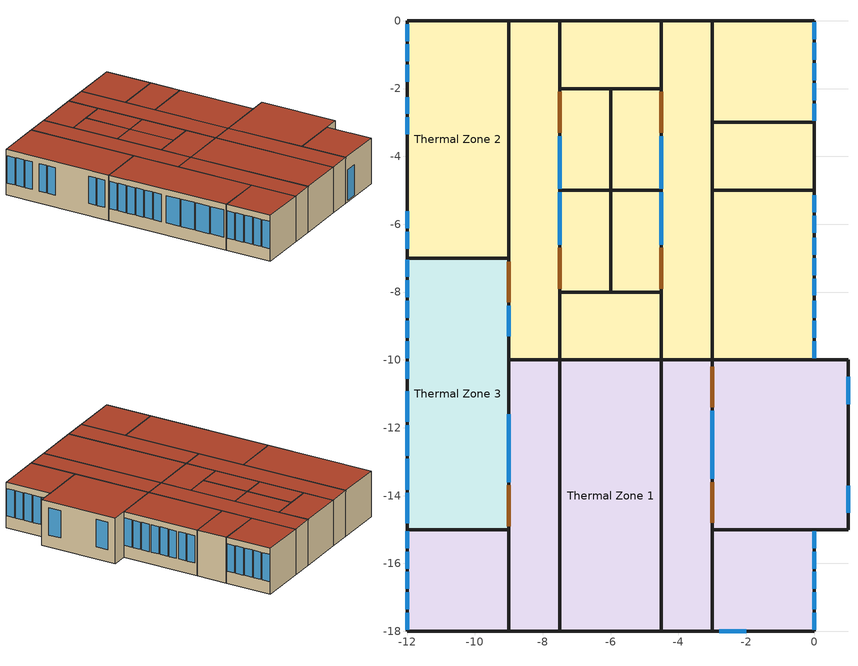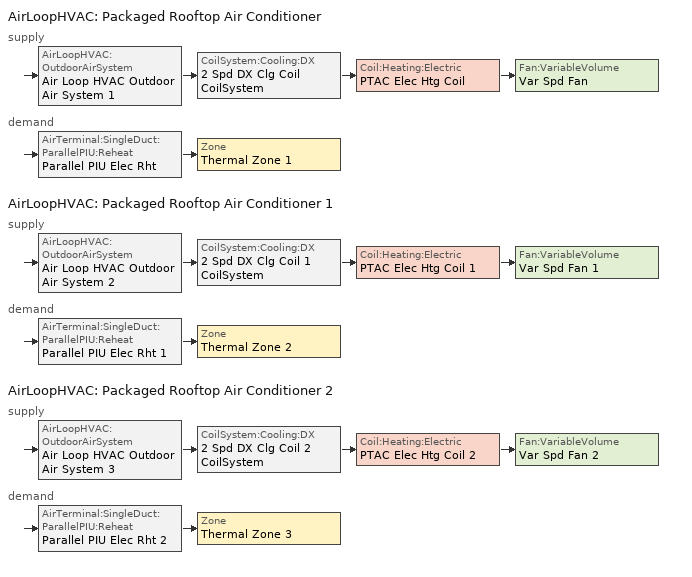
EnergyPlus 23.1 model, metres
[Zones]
Thermal Zone 1
 floor ground (ExtSlabCarpet 4in ClimateZone 1-8): -9,-15 -9,-18 -12,-18 -12,-15 z0; -4.5,-10 -4.5,-18 -7.5,-18 -7.5,-10 z0; 0,-15 0,-18 -3,-18 -3,-15 z0; 1,-10 1,-15 -3,-15 -3,-10 z0; -7.5,-10 -7.5,-18 -9,-18 -9,-10 z0; -3,-10 -3,-18 -4.5,-18 -4.5,-10 z0
 wall outside (ASHRAE 189.1-2009 ExtWall Mass ClimateZone 5): -12,-18 -9,-18 -9,-15 -12,-15 -12,-18 / -4.5,-10 -7.5,-10 -7.5,-18 -4.5,-18 -4.5,-10 -4.5,-18 -3,-18 0,-18 0,-15 -3,-15 -3,-18 -3,-15 0,-15 1,-15 1,-10 0,-10 -3,-10 -3,-15 -3,-10 -4.5,-10 / -9,-10 -9,-15 -9,-18 -7.5,-18 -7.5,-10 -9,-10 z0:3
 window (ASHRAE 189.1-2009 ExtWindow ClimateZone 4-5): -12,-15.05 -12,-15.55 / -12,-15.65 -12,-16.15 / -12,-16.25 -12,-16.75 / -12,-16.85 -12,-17.35 / -12,-17.45 -12,-17.95 / 0,-17.95 0,-17.45 / 0,-17.35 0,-16.85 / 0,-16.75 0,-16.25 / 0,-16.15 0,-15.65 / 0,-15.55 0,-15.05 / 1,-14.51 1,-13.71 / 1,-11.3 1,-10.5 z0.8:2.6; -2.8,-18 -2,-18 z0.1:2.1; -3,-11.5 -3,-13.5 z0.02:2.1
 door (Exterior Door): -3,-10.2 -3,-11.4 / -3,-13.6 -3,-14.8 z0:2.1
 roof outside (ASHRAE 189.1-2009 ExtRoof IEAD ClimateZone 2-5): -9,-18 -9,-15 -12,-15 -12,-18 z3; -4.5,-18 -4.5,-10 -7.5,-10 -7.5,-18 z3; 0,-18 0,-15 -3,-15 -3,-18 z3; 1,-15 1,-10 -3,-10 -3,-15 z3; -7.5,-18 -7.5,-10 -9,-10 -9,-18 z3; -3,-18 -3,-10 -4.5,-10 -4.5,-18 z3
Thermal Zone 2
 floor ground (ExtSlabCarpet 4in ClimateZone 1-8): -4.5,-8 -4.5,-10 -7.5,-10 -7.5,-8 z0; 0,-5 0,-10 -3,-10 -3,-5 z0; -9,0 -9,-7 -12,-7 -12,0 z0; 0,-3 0,-5 -3,-5 -3,-3 z0; 0,0 0,-3 -3,-3 -3,0 z0; -4.5,0 -4.5,-2 -7.5,-2 -7.5,0 z0; -6,-5 -6,-8 -7.5,-8 -7.5,-5 z0; -4.5,-5 -4.5,-8 -6,-8 -6,-5 z0; -6,-2 -6,-5 -7.5,-5 -7.5,-2 z0; -4.5,-2 -4.5,-5 -6,-5 -6,-2 z0; -7.5,0 -7.5,-10 -9,-10 -9,0 z0; -3,0 -3,-10 -4.5,-10 -4.5,0 z0
 wall outside (ASHRAE 189.1-2009 ExtWall Mass ClimateZone 5): -7.5,-10 -4.5,-10 -4.5,-8 -7.5,-8 -7.5,-10 -7.5,-8 -6,-8 -6,-5 -7.5,-5 -7.5,-8 -7.5,-2 -4.5,-2 -4.5,0 -7.5,0 -7.5,-2 -7.5,-5 -6,-5 -6,-8 -4.5,-8 -4.5,-5 -6,-5 -6,-2 -7.5,-2 -7.5,0 -9,0 -12,0 -12,-7 -9,-7 -9,0 -9,-7 -9,-10 -7.5,-10 / 0,-10 0,-5 -3,-5 -3,-10 0,-10 / 0,-5 0,-3 -3,-3 -3,-5 0,-5 / 0,0 -3,0 -3,-3 0,-3 0,0 / -4.5,-5 -4.5,-2 -6,-2 -6,-5 -4.5,-5 / -3,0 -4.5,0 -4.5,-2 -4.5,-8 -4.5,-10 -3,-10 -3,-5 -3,-3 -3,0 z0:3
 window (ASHRAE 189.1-2009 ExtWindow ClimateZone 4-5): 0,-7.5 0,-7 / 0,-6.9 0,-6.4 / 0,-6.25 0,-5.75 / 0,-5.65 0,-5.15 / 0,-9.95 0,-9.45 / 0,-9.35 0,-8.85 / 0,-8.75 0,-8.25 / 0,-8.1 0,-7.6 / -12,-0.1 -12,-0.6 / -12,-0.7 -12,-1.2 / -12,-1.3 -12,-1.8 / -12,-2.25 -12,-2.75 / -12,-2.85 -12,-3.35 / -12,-5.62 -12,-6.12 / -12,-6.22 -12,-6.72 / 0,-2.95 0,-2.45 / 0,-2.35 0,-1.85 / 0,-1.75 0,-1.25 / 0,-1.15 0,-0.65 / 0,-0.55 0,-0.05 z0.8:2.6; -7.5,-5.05 -7.5,-6.6 / -4.5,-6.6 -4.5,-5.05 / -7.5,-3.4 -7.5,-4.95 / -4.5,-4.95 -4.5,-3.4 z0.05:2.1
 door (Exterior Door): -7.5,-6.7 -7.5,-7.9 / -4.5,-7.9 -4.5,-6.7 / -7.5,-2.1 -7.5,-3.3 / -4.5,-3.3 -4.5,-2.1 z0:2.1
 roof outside (ASHRAE 189.1-2009 ExtRoof IEAD ClimateZone 2-5): -4.5,-10 -4.5,-8 -7.5,-8 -7.5,-10 z3; 0,-10 0,-5 -3,-5 -3,-10 z3; -9,-7 -9,0 -12,0 -12,-7 z3; 0,-5 0,-3 -3,-3 -3,-5 z3; 0,-3 0,0 -3,0 -3,-3 z3; -4.5,-2 -4.5,0 -7.5,0 -7.5,-2 z3; -6,-8 -6,-5 -7.5,-5 -7.5,-8 z3; -4.5,-8 -4.5,-5 -6,-5 -6,-8 z3; -6,-5 -6,-2 -7.5,-2 -7.5,-5 z3; -4.5,-5 -4.5,-2 -6,-2 -6,-5 z3; -7.5,-10 -7.5,0 -9,0 -9,-10 z3; -3,-10 -3,0 -4.5,0 -4.5,-10 z3
Thermal Zone 3
 floor ground (ExtSlabCarpet 4in ClimateZone 1-8): -9,-7 -9,-15 -12,-15 -12,-7 z0
 wall outside (ASHRAE 189.1-2009 ExtWall Mass ClimateZone 5): -12,-15 -9,-15 -9,-7 -12,-7 -12,-15 z0:3
 window (ASHRAE 189.1-2009 ExtWindow ClimateZone 4-5): -12,-7.05 -12,-7.55 / -12,-7.65 -12,-8.15 / -12,-8.25 -12,-8.75 / -12,-8.85 -12,-9.35 / -12,-9.45 -12,-9.95 / -12,-10.05 -12,-10.55 / -12,-10.92 -12,-11.82 / -12,-11.92 -12,-12.82 / -12,-12.92 -12,-13.82 / -12,-13.92 -12,-14.82 z0.8:2.6; -9,-13.6 -9,-11.6 z0.05:2.1; -9,-9.3 -9,-8.4 z0.02:2.1
 door (Exterior Door): -9,-14.9 -9,-13.7 / -9,-8.3 -9,-7.1 z0:2.1
 roof outside (ASHRAE 189.1-2009 ExtRoof IEAD ClimateZone 2-5): -9,-15 -9,-7 -12,-7 -12,-15 z3
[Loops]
AirLoopHVAC 'Packaged Rooftop Air Conditioner'
 supply: AirLoopHVAC:OutdoorAirSystem 'Air Loop HVAC Outdoor Air System 1' > CoilSystem:Cooling:DX '2 Spd DX Clg Coil CoilSystem' > Coil:Heating:Electric 'PTAC Elec Htg Coil' > Fan:VariableVolume 'Var Spd Fan'
 demand: AirTerminal:SingleDuct:ParallelPIU:Reheat 'Parallel PIU Elec Rht' > Zone 'Thermal Zone 1'
AirLoopHVAC 'Packaged Rooftop Air Conditioner 1'
 supply: AirLoopHVAC:OutdoorAirSystem 'Air Loop HVAC Outdoor Air System 2' > CoilSystem:Cooling:DX '2 Spd DX Clg Coil 1 CoilSystem' > Coil:Heating:Electric 'PTAC Elec Htg Coil 1' > Fan:VariableVolume 'Var Spd Fan 1'
 demand: AirTerminal:SingleDuct:ParallelPIU:Reheat 'Parallel PIU Elec Rht 1' > Zone 'Thermal Zone 2'
AirLoopHVAC 'Packaged Rooftop Air Conditioner 2'
 supply: AirLoopHVAC:OutdoorAirSystem 'Air Loop HVAC Outdoor Air System 3' > CoilSystem:Cooling:DX '2 Spd DX Clg Coil 2 CoilSystem' > Coil:Heating:Electric 'PTAC Elec Htg Coil 2' > Fan:VariableVolume 'Var Spd Fan 2'
 demand: AirTerminal:SingleDuct:ParallelPIU:Reheat 'Parallel PIU Elec Rht 2' > Zone 'Thermal Zone 3'
[Building]
Building 1
[Site:Location]
Beijing: Latitude {deg}=39.8; Longitude {deg}=116.47; Time Zone {hr}=8; Elevation {m}=31.3
[Material] Thermal Absorptance=0.9
Name | Roughness | Thickness {m} | Conductivity {W/m-K} | Density {kg/m3} | Specific Heat {J/kg-K} | Solar Absorptance | Visible Absorptance
1/2IN Gypsum | Smooth | 0.0127 | 0.16 | 784.9 | 830 | 0.4 | 0.4
1IN Stucco | Smooth | 0.0253 | 0.6918 | 1858 | 837 | 0.92 | 0.92
8IN Concrete HW | MediumRough | 0.2033 | 1.7296 | 2243 | 837 | 0.65 | 0.65
F08 Metal surface | Smooth | 0.0008 | 45.28 | 7824 | 500 | 0.7 | 0.7
I01 25mm insulation board | MediumRough | 0.0254 | 0.03 | 43 | 1210 | 0.6 | 0.6
MAT-CC05 4 HW CONCRETE | Rough | 0.1016 | 1.311 | 2240 | 836.8 | 0.85 | 0.85
Metal Decking | MediumSmooth | 0.0015 | 45.006 | 7680 | 418.4 | 0.6 | 0.6
Roof Insulation [21] | MediumRough | 0.2105 | 0.049 | 265 | 836.8 | 0.7 | 0.7
Roof Membrane | VeryRough | 0.0095 | 0.16 | 1121.29 | 1460 | 0.7 | 0.7
Wall Insulation [40] | MediumRough | 0.0794 | 0.0432 | 91 | 837 | 0.5 | 0.5
[Material:NoMass]
CP02 CARPET PAD: Roughness=Smooth; Thermal Resistance {m2-K/W}=0.1; Thermal Absorptance=0.9; Solar Absorptance=0.8; Visible Absorptance=0.8
[WindowMaterial:Glazing]
Theoretical Glass [207]: Optical Data Type=SpectralAverage; Thickness {m}=0.003; Solar Transmittance at Normal Incidence=0.3311; Front Side Solar Reflectance at Normal Incidence=0.6189; Back Side Solar Reflectance at Normal Incidence=0; Visible Transmittance at Normal Incidence=0.44; Front Side Visible Reflectance at Normal Incidence=0.51; Back Side Visible Reflectance at Normal Incidence=0; Infrared Transmittance at Normal Incidence=0; Front Side Infrared Hemispherical Emissivity=0.9; Back Side Infrared Hemispherical Emissivity=0.9; Conductivity {W/m-K}=0.0133; Dirt Correction Factor for Solar and Visible Transmittance=1; Solar Diffusing=No
[Construction]
ASHRAE 189.1-2009 ExtRoof IEAD ClimateZone 2-5: Roof Membrane, Roof Insulation [21], Metal Decking
ASHRAE 189.1-2009 ExtWall Mass ClimateZone 5: 1IN Stucco, 8IN Concrete HW, Wall Insulation [40], 1/2IN Gypsum
ASHRAE 189.1-2009 ExtWindow ClimateZone 4-5: Theoretical Glass [207]
Exterior Door: F08 Metal surface, I01 25mm insulation board
ExtSlabCarpet 4in ClimateZone 1-8: MAT-CC05 4 HW CONCRETE, CP02 CARPET PAD
[Zone] Multiplier=1; Part of Total Floor Area=Yes
Thermal Zone 1; Thermal Zone 2; Thermal Zone 3
[Space] Space Type=189.1-2009 - Office - OpenOffice - CZ4-8
Name | Zone
Space 101; Space 103; Space 105; Space 107; Space 119; Space 121 | Thermal Zone 1
Space 108; Space 109; Space 111; Space 112; Space 113; Space 114; Space 115; Space 116; Space 117; Space 118; Space 120; Space 122 | Thermal Zone 2
Space 106 | Thermal Zone 3
[SpaceList]
189.1-2009 - Office - OpenOffice - CZ4-8: Space 101, Space 105, Space 103, Space 106, Space 107, Space 118, Space 108, Space 109, Space 111, Space 115, Space 113, Space 112, Space 114, Space 116, Space 117, Space 119, Space 120, Space 121, Space 122
[Lights]
189.1-2009 - Office - OpenOffice - CZ4-8 Lights: Zone or ZoneList or Space or SpaceList=189.1-2009 - Office - OpenOffice - CZ4-8; Schedule=Office Bldg Light; Design Level Calculation Method=Watts/Area; Watts per Zone Floor Area {W/m2}=10.6563
[People]
189.1-2009 - Office - OpenOffice - CZ4-8 People: Zone or ZoneList or Space or SpaceList=189.1-2009 - Office - OpenOffice - CZ4-8; Number of People Schedule=Office Work Occ; Number of People Calculation Method=People/Area; People per Floor Area {person/m2}=0.0565105; Fraction Radiant=0.3; Activity Level Schedule=Office Activity
[ElectricEquipment]
189.1-2009 - Office - OpenOffice - CZ4-8 Electric Equipment: Zone or ZoneList or Space or SpaceList=189.1-2009 - Office - OpenOffice - CZ4-8; Schedule=Office Bldg Equip; Design Level Calculation Method=Watts/Area; Watts per Zone Floor Area {W/m2}=7.64238
[ZoneInfiltration:DesignFlowRate]
189.1-2009 - Office - OpenOffice - CZ4-8 Infiltration: Zone or ZoneList or Space or SpaceList=189.1-2009 - Office - OpenOffice - CZ4-8; Schedule=Office Infil Quarter On; Design Flow Rate Calculation Method=Flow/ExteriorArea; Flow Rate per Exterior Surface Area {m3/s-m2}=0.000226568
[ZoneControl:Thermostat] Temperature Difference Between Cutout And Setpoint {deltaC}=0
Name | Zone or ZoneList | Control Type Schedule | Control 1
Thermal Zone 1 Thermostat | Thermal Zone 1 | Thermal Zone 1 Thermostat Schedule | Thermostat Setpoint Dual Setpoint 1
Thermal Zone 2 Thermostat | Thermal Zone 2 | Thermal Zone 2 Thermostat Schedule | Thermostat Setpoint Dual Setpoint 2
Thermal Zone 3 Thermostat | Thermal Zone 3 | Thermal Zone 3 Thermostat Schedule | Thermostat Setpoint Dual Setpoint 3
[ThermostatSetpoint:DualSetpoint] Heating Setpoint Temperature Schedule=HAVC-HOT; Cooling Setpoint Temperature Schedule=HAVC-COOL
Thermostat Setpoint Dual Setpoint 1; Thermostat Setpoint Dual Setpoint 2; Thermostat Setpoint Dual Setpoint 3
[AirTerminal:SingleDuct:ParallelPIU:Reheat] Availability Schedule=Always On Discrete hvac_library; Maximum Primary Air Flow Rate {m3/s}=Autosize; Maximum Secondary Air Flow Rate {m3/s}=Autosize; Minimum Primary Air Flow Fraction=Autosize; Fan On Flow Fraction=Autosize; Maximum Hot Water or Steam Flow Rate {m3/s}=Autosize; Minimum Hot Water or Steam Flow Rate {m3/s}=0; Convergence Tolerance=0.001
Name | Fan | Reheat Coil
Parallel PIU Elec Rht | Parallel PIU Elec Rht Fan | Parallel PIU Elec Rht Coil
Parallel PIU Elec Rht 1 | Parallel PIU Elec Rht Fan 1 | Parallel PIU Elec Rht Coil 1
Parallel PIU Elec Rht 2 | Parallel PIU Elec Rht Fan 2 | Parallel PIU Elec Rht Coil 2
[Coil:Heating:Electric] Availability Schedule=Always On Discrete hvac_library; Efficiency=1; Nominal Capacity {W}=Autosize
Parallel PIU Elec Rht Coil; Parallel PIU Elec Rht Coil 1; Parallel PIU Elec Rht Coil 2; PTAC Elec Htg Coil; PTAC Elec Htg Coil 1; PTAC Elec Htg Coil 2
[Fan:ConstantVolume] Fan Total Efficiency=0.7; Pressure Rise {Pa}=300; Maximum Flow Rate {m3/s}=AutoSize; Motor Efficiency=0.9; Motor In Airstream Fraction=1
Name | Availability Schedule
Parallel PIU Elec Rht Fan | Medium Office Bldg Equip
Parallel PIU Elec Rht Fan 1 | Always On Discrete 5
Parallel PIU Elec Rht Fan 2 | Always On Discrete 6
[Zone equipment]
Thermal Zone 1: Parallel PIU Elec Rht
Thermal Zone 2: Parallel PIU Elec Rht 1
Thermal Zone 3: Parallel PIU Elec Rht 2
[AirLoopHVAC] Design Supply Air Flow Rate {m3/s}=AutoSize; Design Return Air Flow Fraction of Supply Air Flow=1
Packaged Rooftop Air Conditioner; Packaged Rooftop Air Conditioner 1; Packaged Rooftop Air Conditioner 2
[Sizing:System] Type of Load to Size On=Sensible; Design Outdoor Air Flow Rate {m3/s}=Autosize; Central Heating Maximum System Air Flow Ratio=1; Preheat Design Temperature {C}=7; Preheat Design Humidity Ratio {kgWater/kgDryAir}=0.008; Precool Design Temperature {C}=12.8; Precool Design Humidity Ratio {kgWater/kgDryAir}=0.008; Central Cooling Design Supply Air Temperature {C}=12.8; Central Heating Design Supply Air Temperature {C}=40; Type of Zone Sum to Use=NonCoincident; 100% Outdoor Air in Cooling=No; 100% Outdoor Air in Heating=No; Central Cooling Design Supply Air Humidity Ratio {kgWater/kgDryAir}=0.0085; Central Heating Design Supply Air Humidity Ratio {kgWater/kgDryAir}=0.008; Cooling Supply Air Flow Rate Method=DesignDay; Cooling Supply Air Flow Rate {m3/s}=0; Cooling Supply Air Flow Rate Per Floor Area {m3/s-m2}=0.00996765; Cooling Fraction of Autosized Cooling Supply Air Flow Rate=1; Cooling Supply Air Flow Rate Per Unit Cooling Capacity {m3/s-W}=3.94755e-05; Heating Supply Air Flow Rate Method=DesignDay; Heating Supply Air Flow Rate {m3/s}=0; Heating Supply Air Flow Rate Per Floor Area {m3/s-m2}=0.00996765; Heating Fraction of Autosized Heating Supply Air Flow Rate=1; Heating Fraction of Autosized Cooling Supply Air Flow Rate=1; Heating Supply Air Flow Rate Per Unit Heating Capacity {m3/s-W}=3.15882e-05; System Outdoor Air Method=ZoneSum; Zone Maximum Outdoor Air Fraction=1; Cooling Design Capacity Method=CoolingDesignCapacity; Cooling Design Capacity {W}=Autosize; Cooling Design Capacity Per Floor Area {W/m2}=234.7; Fraction of Autosized Cooling Design Capacity=1; Heating Design Capacity Method=HeatingDesignCapacity; Heating Design Capacity {W}=Autosize; Heating Design Capacity Per Floor Area {W/m2}=157; Fraction of Autosized Heating Design Capacity=1; Central Cooling Capacity Control Method=OnOff; Occupant Diversity=Autosize
Packaged Rooftop Air Conditioner; Packaged Rooftop Air Conditioner 1; Packaged Rooftop Air Conditioner 2
[AvailabilityManager:Scheduled]
Name | Schedule
Packaged Rooftop Air Conditioner Availability Manager | Medium Office Bldg Equip
Air Loop HVAC Outdoor Air System 1 Availability Manager; Air Loop HVAC Outdoor Air System 2 Availability Manager; Air Loop HVAC Outdoor Air System 3 Availability Manager | Always On Discrete
Packaged Rooftop Air Conditioner 1 Availability Manager | Always On Discrete 5
Packaged Rooftop Air Conditioner 2 Availability Manager | Always On Discrete 6
[Controller:OutdoorAir] Minimum Outdoor Air Flow Rate {m3/s}=0; Maximum Outdoor Air Flow Rate {m3/s}=Autosize; Economizer Control Type=NoEconomizer; Economizer Control Action Type=ModulateFlow; Economizer Maximum Limit Dry-Bulb Temperature {C}=28; Economizer Maximum Limit Enthalpy {J/kg}=64000; Economizer Minimum Limit Dry-Bulb Temperature {C}=-100; Lockout Type=NoLockout; Minimum Limit Type=FixedMinimum; High Humidity Control=No; Control High Indoor Humidity Based on Outdoor Humidity Ratio=Yes; Heat Recovery Bypass Control Type=BypassWhenWithinEconomizerLimits
Name | Mechanical Ventilation Controller
Controller Outdoor Air 1 | Controller Mechanical Ventilation 1
Controller Outdoor Air 2 | Controller Mechanical Ventilation 2
Controller Outdoor Air 3 | Controller Mechanical Ventilation 3
[Controller:MechanicalVentilation] Availability Schedule=Always On Discrete; Demand Controlled Ventilation=No; System Outdoor Air Method=ZoneSum
Controller Mechanical Ventilation 1; Controller Mechanical Ventilation 2; Controller Mechanical Ventilation 3
[SetpointManager:MixedAir] Control Variable=Temperature
Node 11 OS Default SPM; Node 12 OS Default SPM; Node 13 OS Default SPM; Node 24 OS Default SPM; Node 25 OS Default SPM; Node 26 OS Default SPM; Node 35 OS Default SPM; Node 36 OS Default SPM; Node 37 OS Default SPM
[CoilSystem:Cooling:DX] Availability Schedule=Always On Discrete hvac_library
Name | Cooling Coil
2 Spd DX Clg Coil CoilSystem | 2 Spd DX Clg Coil
2 Spd DX Clg Coil 1 CoilSystem | 2 Spd DX Clg Coil 1
2 Spd DX Clg Coil 2 CoilSystem | 2 Spd DX Clg Coil 2
[Coil:Cooling:DX:TwoSpeed] Availability Schedule=Always On Discrete hvac_library; High Speed Gross Rated Total Cooling Capacity {W}=Autosize; High Speed Rated Sensible Heat Ratio=Autosize; High Speed Gross Rated Cooling COP {W/W}=3; High Speed Rated Air Flow Rate {m3/s}=Autosize; Unit Internal Static Air Pressure {Pa}=773.3; Total Cooling Capacity Function of Temperature Curve=OS:Curve:Biquadratic 25; Total Cooling Capacity Function of Flow Fraction Curve=OS:Curve:Quadratic 20; Energy Input Ratio Function of Temperature Curve=OS:Curve:Biquadratic 22; Energy Input Ratio Function of Flow Fraction Curve=OS:Curve:Quadratic 21; Part Load Fraction Correlation Curve=OS:Curve:Quadratic 22; Low Speed Gross Rated Total Cooling Capacity {W}=Autosize; Low Speed Gross Rated Sensible Heat Ratio=0.69; Low Speed Gross Rated Cooling COP {W/W}=3; Low Speed Rated Air Flow Rate {m3/s}=Autosize; Low Speed Total Cooling Capacity Function of Temperature Curve=OS:Curve:Biquadratic 23; Low Speed Energy Input Ratio Function of Temperature Curve=OS:Curve:Biquadratic 24; Condenser Type=AirCooled; Minimum Outdoor Dry-Bulb Temperature for Compressor Operation {C}=-25; High Speed Evaporative Condenser Effectiveness=0; High Speed Evaporative Condenser Air Flow Rate {m3/s}=Autosize; High Speed Evaporative Condenser Pump Rated Power Consumption {W}=Autosize; Low Speed Evaporative Condenser Effectiveness=0; Low Speed Evaporative Condenser Air Flow Rate {m3/s}=Autosize; Low Speed Evaporative Condenser Pump Rated Power Consumption {W}=Autosize; Basin Heater Capacity {W/K}=10; Basin Heater Setpoint Temperature {C}=2
2 Spd DX Clg Coil; 2 Spd DX Clg Coil 1; 2 Spd DX Clg Coil 2
[Fan:VariableVolume] Fan Total Efficiency=0.6045; Pressure Rise {Pa}=500; Maximum Flow Rate {m3/s}=AutoSize; Fan Power Minimum Flow Rate Input Method=FixedFlowRate; Fan Power Minimum Flow Fraction=0; Fan Power Minimum Air Flow Rate {m3/s}=0; Motor Efficiency=0.93; Motor In Airstream Fraction=1; Fan Power Coefficient 1=0.0407599; Fan Power Coefficient 2=0.088045; Fan Power Coefficient 3=-0.0729261; Fan Power Coefficient 4=0.94374; Fan Power Coefficient 5=0
Name | Availability Schedule
Var Spd Fan | Medium Office Bldg Equip
Var Spd Fan 1 | Always On Discrete 5
Var Spd Fan 2 | Always On Discrete 6
[SetpointManager:SingleZone:Reheat] Control Variable=Temperature; Minimum Supply Air Temperature {C}=-99; Maximum Supply Air Temperature {C}=99
Name | Control Zone
Setpoint Manager Single Zone Reheat 1 | Thermal Zone 1
Setpoint Manager Single Zone Reheat 2 | Thermal Zone 2
Setpoint Manager Single Zone Reheat 3 | Thermal Zone 3
[Schedule:Day:Interval]
Office Bldg Light Rule 1 Day Schedule: No, 24:00, 0.05
Office Bldg Light Default Schedule: No, 05:00, 0.05, 07:00, 0.1, 08:00, 0.3, 17:00, 0.9, 18:00, 0.7, 20:00, 0.5, 22:00, 0.3, 23:00, 0.1, 24:00, 0.05
Office Bldg Light Rule 2 Day Schedule: No, 06:00, 0.05, 08:00, 0.1, 14:00, 0.5, 17:00, 0.15, 24:00, 0.05
Office Bldg Light Summer Design Day; Office Bldg Equip Summer Design Day; Medium Office Bldg Equip Summer Design Day; Office Infil Quarter On Rule 1 Day Schedule: No, 24:00, 1
Office Bldg Light Winter Design Day; Office Bldg Occ Rule 1 Day Schedule; Office Bldg Occ Winter Design Day; Office Bldg Equip Winter Design Day; Medium Office Bldg Equip Winter Design Day: No, 24:00, 0
Office Bldg Occ Default Schedule: No, 06:00, 0, 07:00, 0.1, 08:00, 0.2, 12:00, 0.85, 13:00, 0.5, 17:00, 0.85, 18:00, 0.7, 20:00, 0.4, 22:00, 0.1, 24:00, 0.05
Office Bldg Occ Rule 2 Day Schedule: No, 06:00, 0, 08:00, 0.1, 14:00, 0.4, 17:00, 0.1, 24:00, 0
Office Bldg Occ Summer Design Day: No, 06:00, 0, 22:00, 1, 24:00, 0.05
Office Activity Default Schedule; Office Activity Summer Design Day; Office Activity Winter Design Day: No, 24:00, 132
Office Bldg Equip Rule 1 Day Schedule; Medium Office Bldg Equip Rule 1 Day Schedule: No, 24:00, 0.3
Office Bldg Equip Default Schedule; Medium Office Bldg Equip Default Schedule: No, 08:00, 0.4, 12:00, 0.9, 13:00, 0.8, 17:00, 0.9, 18:00, 0.8, 20:00, 0.6, 22:00, 0.5, 24:00, 0.4
Office Bldg Equip Rule 2 Day Schedule; Medium Office Bldg Equip Rule 2 Day Schedule: No, 06:00, 0.3, 08:00, 0.4, 14:00, 0.5, 17:00, 0.35, 24:00, 0.3
Large Office HtgSetp Rule 1 Day Schedule 1: No, 06:00, 15.6, 20:00, 21, 24:00, 16.3631
Large Office HtgSetp Default Schedule 1: No, 01:00, 15.6, 05:00, 15.4723, 06:00, 16.584, 22:00, 21, 24:00, 15.6
Large Office HtgSetp Rule 2 Day Schedule 1: No, 06:00, 15.6, 18:00, 21, 24:00, 15.6
Large Office HtgSetp Summer Design Day 1: No, 24:00, 17.1297
Large Office HtgSetp Winter Design Day 1: No, 04:00, 18.0462, 22:00, 21, 24:00, 18.50775
Large Office ClgSetp Rule 1 Day Schedule 1: No, 06:00, 26.7, 17:00, 24.4638, 24:00, 26.7
Large Office ClgSetp Default Schedule 1: No, 06:00, 26.7, 22:00, 24, 24:00, 26.7
Large Office ClgSetp Rule 2 Day Schedule 1: No, 06:00, 26.7, 18:00, 24, 24:00, 26.7
Large Office ClgSetp Summer Design Day 1: No, 06:00, 26.7, 22:00, 21.4188, 24:00, 26.7
Large Office ClgSetp Winter Design Day 1: No, 24:00, 26.7
Office Infil Quarter On Default Schedule; Office Infil Quarter On Summer Design Day: No, 06:00, 1, 22:00, 0.25, 24:00, 1
Office Infil Quarter On Rule 2 Day Schedule; Office Infil Quarter On Winter Design Day: No, 06:00, 1, 18:00, 0.25, 24:00, 1
[Schedule:Week:Daily]
Office Bldg Light Week Rule - Jan1-Dec31: Office Bldg Light Rule 1 Day Schedule, Office Bldg Light Default Schedule, Office Bldg Light Default Schedule, Office Bldg Light Default Schedule, Office Bldg Light Default Schedule, Office Bldg Light Default Schedule, Office Bldg Light Rule 2 Day Schedule, Office Bldg Light Default Schedule, Office Bldg Light Summer Design Day, Office Bldg Light Winter Design Day, Office Bldg Light Default Schedule, Office Bldg Light Default Schedule
Office Work Occ Week Rule - Jan1-Dec31: Office Bldg Occ Rule 1 Day Schedule, Office Bldg Occ Default Schedule, Office Bldg Occ Default Schedule, Office Bldg Occ Default Schedule, Office Bldg Occ Default Schedule, Office Bldg Occ Default Schedule, Office Bldg Occ Rule 2 Day Schedule, Office Bldg Occ Default Schedule, Office Bldg Occ Summer Design Day, Office Bldg Occ Winter Design Day, Office Bldg Occ Default Schedule, Office Bldg Occ Default Schedule
Office Activity Week Rule - Jan1-Dec31: Office Activity Default Schedule, Office Activity Default Schedule, Office Activity Default Schedule, Office Activity Default Schedule, Office Activity Default Schedule, Office Activity Default Schedule, Office Activity Default Schedule, Office Activity Default Schedule, Office Activity Summer Design Day, Office Activity Winter Design Day, Office Activity Default Schedule, Office Activity Default Schedule
Office Bldg Equip Week Rule - Jan1-Dec31: Office Bldg Equip Rule 1 Day Schedule, Office Bldg Equip Default Schedule, Office Bldg Equip Default Schedule, Office Bldg Equip Default Schedule, Office Bldg Equip Default Schedule, Office Bldg Equip Default Schedule, Office Bldg Equip Rule 2 Day Schedule, Office Bldg Equip Default Schedule, Office Bldg Equip Summer Design Day, Office Bldg Equip Winter Design Day, Office Bldg Equip Default Schedule, Office Bldg Equip Default Schedule
HAVC-HOT Week Rule - Jan1-Dec31: Large Office HtgSetp Rule 1 Day Schedule 1, Large Office HtgSetp Default Schedule 1, Large Office HtgSetp Default Schedule 1, Large Office HtgSetp Default Schedule 1, Large Office HtgSetp Default Schedule 1, Large Office HtgSetp Default Schedule 1, Large Office HtgSetp Rule 2 Day Schedule 1, Large Office HtgSetp Default Schedule 1, Large Office HtgSetp Summer Design Day 1, Large Office HtgSetp Winter Design Day 1, Large Office HtgSetp Default Schedule 1, Large Office HtgSetp Default Schedule 1
HAVC-COOL Week Rule - Jan1-Dec31: Large Office ClgSetp Rule 1 Day Schedule 1, Large Office ClgSetp Default Schedule 1, Large Office ClgSetp Default Schedule 1, Large Office ClgSetp Default Schedule 1, Large Office ClgSetp Default Schedule 1, Large Office ClgSetp Default Schedule 1, Large Office ClgSetp Rule 2 Day Schedule 1, Large Office ClgSetp Default Schedule 1, Large Office ClgSetp Summer Design Day 1, Large Office ClgSetp Winter Design Day 1, Large Office ClgSetp Default Schedule 1, Large Office ClgSetp Default Schedule 1
Medium Office Bldg Equip Week Rule - Jan1-Dec31: Medium Office Bldg Equip Rule 1 Day Schedule, Medium Office Bldg Equip Default Schedule, Medium Office Bldg Equip Default Schedule, Medium Office Bldg Equip Default Schedule, Medium Office Bldg Equip Default Schedule, Medium Office Bldg Equip Default Schedule, Medium Office Bldg Equip Rule 2 Day Schedule, Medium Office Bldg Equip Default Schedule, Medium Office Bldg Equip Summer Design Day, Medium Office Bldg Equip Winter Design Day, Medium Office Bldg Equip Default Schedule, Medium Office Bldg Equip Default Schedule
Office Infil Quarter On Week Rule - Jan1-Dec31: Office Infil Quarter On Rule 1 Day Schedule, Office Infil Quarter On Default Schedule, Office Infil Quarter On Default Schedule, Office Infil Quarter On Default Schedule, Office Infil Quarter On Default Schedule, Office Infil Quarter On Default Schedule, Office Infil Quarter On Rule 2 Day Schedule, Office Infil Quarter On Default Schedule, Office Infil Quarter On Summer Design Day, Office Infil Quarter On Winter Design Day, Office Infil Quarter On Default Schedule, Office Infil Quarter On Default Schedule
[Schedule:Year]
Office Bldg Light: Office Bldg Light Week Rule - Jan1-Dec31, 1, 1, 12, 31
Office Work Occ: Office Work Occ Week Rule - Jan1-Dec31, 1, 1, 12, 31
Office Activity: Office Activity Week Rule - Jan1-Dec31, 1, 1, 12, 31
Office Bldg Equip: Office Bldg Equip Week Rule - Jan1-Dec31, 1, 1, 12, 31
HAVC-HOT: HAVC-HOT Week Rule - Jan1-Dec31, 1, 1, 12, 31
HAVC-COOL: HAVC-COOL Week Rule - Jan1-Dec31, 1, 1, 12, 31
Medium Office Bldg Equip: Medium Office Bldg Equip Week Rule - Jan1-Dec31, 1, 1, 12, 31
Office Infil Quarter On: Office Infil Quarter On Week Rule - Jan1-Dec31, 1, 1, 12, 31
[Schedule:Compact]
Thermal Zone 1 Thermostat Schedule; Thermal Zone 2 Thermostat Schedule; Thermal Zone 3 Thermostat Schedule: Through: 12/31, For: AllDays, Until: 24:00, 4
[Schedule:Constant] Hourly Value=1
Always On Discrete hvac_library; Always On Discrete 5; Always On Discrete 6; Always On Discrete
[Curve:Biquadratic] Minimum Value of x {BasedOnField A2}=17; Maximum Value of x {BasedOnField A2}=22; Minimum Value of y {BasedOnField A3}=13; Maximum Value of y {BasedOnField A3}=46
Name | Coefficient1 Constant | Coefficient2 x | Coefficient3 x**2 | Coefficient4 y | Coefficient5 y**2 | Coefficient6 x*y
OS:Curve:Biquadratic 25; OS:Curve:Biquadratic 23 | 0.42415 | 0.04426 | -0.00042 | 0.00333 | -8e-05 | -0.00021
OS:Curve:Biquadratic 22; OS:Curve:Biquadratic 24 | 1.23649 | -0.02431 | 0.00057 | -0.01434 | 0.00063 | -0.00038
[Curve:Quadratic]
Name | Coefficient1 Constant | Coefficient2 x | Coefficient3 x**2 | Minimum Value of x {BasedOnField A2} | Maximum Value of x {BasedOnField A2}
OS:Curve:Quadratic 20 | 0.77136 | 0.34053 | -0.11088 | 0.75918 | 1.13877
OS:Curve:Quadratic 21 | 1.2055 | -0.32953 | 0.12308 | 0.75918 | 1.13877
OS:Curve:Quadratic 22 | 0.771 | 0.229 | 0 | 0 | 1
